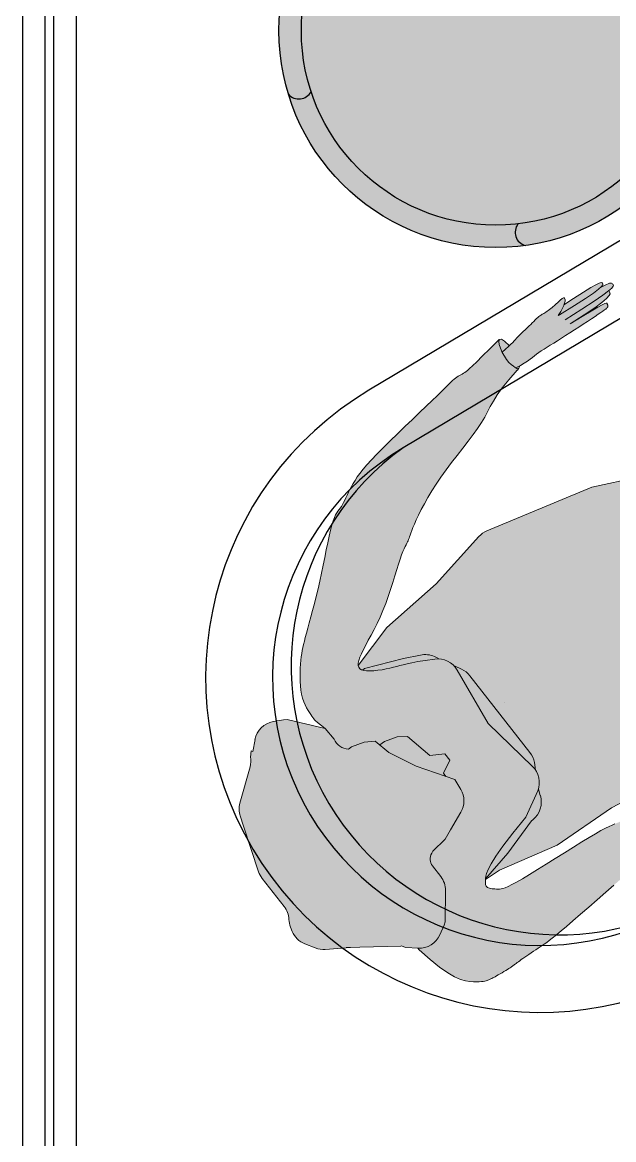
# Model space of a CAD drawing. Header units: inches. Extents: x 16106347 to 16308397, y -515360 to -420631.
# Drawn here: x 16181335 to 16182155, y -503859 to -502310 of the extents above; entities that cross this region are included whole.
import ezdxf

# ---------------------------------------------------------------- set-up
doc = ezdxf.new("R2010")
doc.units = ezdxf.units.IN
doc.header["$LTSCALE"] = 1000
doc.header["$MEASUREMENT"] = 0
doc.layers.get('0').update_dxf_attribs({"color": 1})
doc.layers.add('00', color=252, linetype='Continuous')
doc.layers.add('FURINTURE', color=37, linetype='Continuous')
for name, color, linetype, lineweight in [('dim', 251, 'Continuous', 9), ('estofado', 7, 'Continuous', 25), ('furn', 250, 'Continuous', 13), ('GLASS', 140, 'Continuous', 25), ('hatch1', 251, 'Continuous', 5), ('Human', 4, 'Continuous', 13)]:
    doc.layers.add(name, color=color, linetype=linetype, lineweight=lineweight)

# ---------------------------------------------------------------- blocks, each defined once
blk = doc.blocks.new('masterbedglazing')
at = {"layer": 'FURINTURE', "color": 7, "elevation": 0}
blk.add_lwpolyline([(355819.724, -14093.361), (355816.724, -14093.361), (355816.724, -14305.392), (355819.724, -14305.392)], close=True, dxfattribs=at)
at = {"layer": 'GLASS', "elevation": 0}
blk.add_lwpolyline([(355818.474, -14093.361), (355817.974, -14093.361), (355817.974, -14305.392), (355818.474, -14305.392)], close=True, dxfattribs=at)
blk = doc.blocks.new('gdfgdfgdfg')
for points in [[(179048.006, -43336.906, 0.25852), (179047.923, -43336.429), (179047.234, -43335.574, -0.26221), (179047.153, -43335.091), (179048.024, -43332.689, 0.205806), (179048.001, -43332.295), (179047.732, -43331.758, 0.262643), (179047.325, -43331.484), (179045.564, -43331.344), (179041.292, -43330.339), (179036.361, -43329.439, 0.088171), (179036.011, -43329.438), (179033.166, -43329.93), (179030.228, -43330.117), (179027.519, -43330.829), (179026.778, -43330.885), (179026.798, -43330.908), (179028.283, -43331.2), (179029.996, -43331.685), (179030.073, -43331.685, -0.309222), (179031.003, -43332.322), (179031.113, -43332.604, -0.282898), (179031.532, -43333.563), (179031.147, -43336.291), (179031.532, -43339.017, -0.304994), (179031.045, -43340.02), (179030.676, -43340.231), (179030.377, -43340.395), (179030.137, -43340.52), (179029.942, -43340.616), (179029.78, -43340.689), (179029.639, -43340.749), (179029.507, -43340.805), (179029.371, -43340.863), (179029.221, -43340.932), (179029.062, -43341.01), (179028.898, -43341.096), (179028.736, -43341.188), (179028.583, -43341.283), (179028.444, -43341.38), (179028.325, -43341.475), (179028.233, -43341.568), (179028.172, -43341.656), (179028.144, -43341.74), (179028.147, -43341.821), (179028.181, -43341.901), (179028.183, -43341.903), (179030.228, -43342.438), (179033.166, -43342.627), (179035.967, -43343.11, 0.110187), (179036.401, -43343.088), (179041.292, -43341.743), (179046.541, -43339.179, 0.083355), (179046.675, -43339.082), (179047.478, -43338.277, 0.112952), (179047.596, -43338.088)], [(179030.073, -43331.685), (179029.996, -43331.685), (179028.283, -43331.2), (179026.798, -43330.908), (179026.802, -43330.913), (179026.87, -43330.985), (179026.974, -43331.069), (179027.142, -43331.168), (179027.401, -43331.284), (179027.778, -43331.419), (179028.302, -43331.576), (179028.999, -43331.758), (179029.898, -43331.967), (179031.045, -43332.56, -0.020316), (179031.113, -43332.604), (179031.003, -43332.322, 0.309222)], [(179028.22, -43336.774), (179028.797, -43336.411), (179028.797, -43336.047), (179028.22, -43335.776), (179028.21, -43335.593), (179027.453, -43336.774), (179026.863, -43337.998), (179026.754, -43338.517), (179027.018, -43338.502), (179027.589, -43338.32), (179027.961, -43338.046)], [(179045.665, -43348.592), (179046.256, -43348.538), (179046.68, -43348.51), (179046.965, -43348.505), (179047.096, -43348.513), (179047.37, -43348.46), (179047.452, -43348.437), (179047.512, -43348.412), (179047.553, -43348.386), (179047.579, -43348.359), (179047.594, -43348.331), (179047.6, -43348.3), (179047.602, -43348.268), (179047.597, -43348.234), (179047.56, -43348.203), (179047.461, -43348.18), (179047.292, -43348.17), (179047.27, -43348.071), (179047.241, -43348.032), (179047.157, -43347.994), (179046.992, -43347.964), (179046.721, -43347.95), (179046.317, -43347.959), (179045.757, -43348), (179045.013, -43348.08), (179045.637, -43348.003), (179046.104, -43347.942), (179046.436, -43347.894), (179046.655, -43347.856), (179046.785, -43347.828), (179046.848, -43347.805), (179046.867, -43347.786), (179046.864, -43347.768), (179046.859, -43347.75), (179046.855, -43347.731), (179046.851, -43347.713), (179046.846, -43347.694), (179046.84, -43347.677), (179046.831, -43347.661), (179046.82, -43347.647), (179046.805, -43347.635), (179046.786, -43347.626), (179046.759, -43347.619), (179046.722, -43347.615), (179046.671, -43347.614), (179046.603, -43347.615), (179046.514, -43347.62), (179046.402, -43347.626), (179046.263, -43347.636), (179046.096, -43347.648), (179045.904, -43347.663), (179045.692, -43347.68), (179045.466, -43347.699), (179045.231, -43347.719), (179044.993, -43347.74), (179044.756, -43347.762), (179044.527, -43347.785), (179044.309, -43347.807), (179044.103, -43347.829), (179043.909, -43347.85), (179043.727, -43347.87), (179043.558, -43347.887), (179043.4, -43347.902), (179043.255, -43347.913), (179043.121, -43347.921), (179042.998, -43347.925), (179042.88, -43347.927), (179042.76, -43347.929), (179042.632, -43347.933), (179042.488, -43347.941), (179042.321, -43347.957), (179042.126, -43347.981), (179041.894, -43348.016), (179041.882, -43348.047), (179041.851, -43348.142), (179041.824, -43348.26), (179041.805, -43348.4), (179041.799, -43348.562), (179041.81, -43348.742), (179041.843, -43348.938), (179041.846, -43348.952), (179042.051, -43348.96), (179042.223, -43348.972), (179042.367, -43348.985), (179042.486, -43348.999), (179042.586, -43349.013), (179042.669, -43349.027), (179042.741, -43349.04), (179042.805, -43349.052), (179042.866, -43349.061), (179042.926, -43349.068), (179042.985, -43349.074), (179043.045, -43349.08), (179043.108, -43349.085), (179043.176, -43349.09), (179043.249, -43349.096), (179043.329, -43349.104), (179043.418, -43349.113), (179043.512, -43349.124), (179043.61, -43349.136), (179043.708, -43349.147), (179043.804, -43349.158), (179043.896, -43349.168), (179043.98, -43349.176), (179044.055, -43349.181), (179044.117, -43349.184), (179044.17, -43349.183), (179044.215, -43349.181), (179044.256, -43349.177), (179044.295, -43349.172), (179044.365, -43349.162), (179044.427, -43349.156), (179044.484, -43349.152), (179044.548, -43349.148), (179044.617, -43349.146), (179044.688, -43349.144), (179044.76, -43349.144), (179044.83, -43349.143), (179044.895, -43349.144), (179044.955, -43349.145), (179045.008, -43349.147), (179045.074, -43349.15), (179045.145, -43349.157), (179045.199, -43349.163), (179045.234, -43349.167), (179045.27, -43349.171), (179045.31, -43349.175), (179045.351, -43349.179), (179045.392, -43349.18), (179045.431, -43349.179), (179045.465, -43349.173), (179045.493, -43349.163), (179045.512, -43349.146), (179045.52, -43349.123), (179045.516, -43349.092), (179045.496, -43349.053), (179045.455, -43349.007), (179045.391, -43348.954), (179045.299, -43348.895), (179045.176, -43348.831), (179045.017, -43348.761), (179044.831, -43348.691), (179044.88, -43348.677)], [(179047.151, -43348.702), (179047.232, -43348.67), (179047.263, -43348.638), (179047.268, -43348.605), (179047.263, -43348.571), (179047.229, -43348.54), (179047.139, -43348.516), (179046.965, -43348.505), (179046.68, -43348.51), (179046.256, -43348.538), (179045.665, -43348.592), (179044.88, -43348.677), (179044.831, -43348.691), (179045.017, -43348.761), (179045.176, -43348.831), (179045.299, -43348.895), (179045.317, -43348.907), (179045.828, -43348.866), (179046.358, -43348.818), (179046.738, -43348.775), (179046.994, -43348.737)]]:
    blk.add_hatch(color=7).paths.add_polyline_path(points)
at = {"layer": 'hatch1'}
h = blk.add_hatch(color=256, dxfattribs=at)
h.paths.add_polyline_path([(179022.517, -43330.236), (179022.624, -43329.59), (179022.745, -43329.063), (179022.876, -43328.641), (179023.012, -43328.312), (179023.15, -43328.059), (179023.286, -43327.868), (179023.416, -43327.726), (179023.536, -43327.618), (179023.643, -43327.531), (179023.779, -43327.431), (179023.921, -43327.349), (179024.025, -43327.306), (179024.187, -43327.255), (179024.292, -43327.231), (179024.399, -43327.212), (179024.514, -43327.195), (179024.602, -43327.182), (179024.695, -43327.169), (179024.842, -43327.149), (179025.031, -43327.126), (179025.213, -43327.105), (179025.334, -43327.097), (179025.411, -43327.096), (179025.492, -43327.095), (179025.543, -43327.094), (179025.602, -43327.092), (179025.669, -43327.09), (179025.744, -43327.086), (179025.827, -43327.083), (179025.919, -43327.078), (179026.019, -43327.072), (179026.127, -43327.066), (179026.242, -43327.059), (179026.364, -43327.051), (179026.488, -43327.042), (179026.612, -43327.033), (179026.734, -43327.025), (179026.85, -43327.016), (179026.958, -43327.008), (179027.138, -43326.994), (179027.272, -43326.986), (179027.432, -43326.984), (179027.579, -43326.986), (179027.769, -43326.991), (179028.015, -43327), (179028.328, -43327.012), (179028.714, -43327.03), (179029.159, -43327.051), (179029.643, -43327.075), (179030.145, -43327.101), (179030.646, -43327.127), (179031.127, -43327.154), (179031.567, -43327.179), (179031.946, -43327.202), (179032.25, -43327.222), (179032.485, -43327.24), (179032.663, -43327.257), (179032.852, -43327.281), (179032.99, -43327.317), (179033.09, -43327.359), (179033.164, -43327.389), (179033.267, -43327.422), (179033.416, -43327.457), (179033.626, -43327.491), (179033.916, -43327.522), (179034.303, -43327.55), (179034.803, -43327.571), (179035.433, -43327.585), (179035.452, -43327.652), (179035.642, -43327.576), (179035.903, -43327.456), (179036.13, -43327.338), (179036.333, -43327.222), (179036.52, -43327.109), (179036.701, -43326.997), (179036.884, -43326.888), (179037.078, -43326.782), (179037.29, -43326.679), (179037.514, -43326.579), (179037.746, -43326.485), (179037.978, -43326.397), (179038.204, -43326.316), (179038.418, -43326.245), (179038.612, -43326.183), (179038.782, -43326.133), (179038.986, -43326.077), (179039.194, -43326.035), (179039.337, -43326.048), (179039.389, -43326.121), (179039.346, -43326.189), (179039.246, -43326.268), (179039.117, -43326.345), (179039.003, -43326.406), (179038.775, -43326.516), (179039.347, -43326.453), (179039.777, -43326.396), (179040.091, -43326.363), (179040.403, -43326.344), (179040.572, -43326.379), (179040.587, -43326.483), (179040.481, -43326.55), (179040.323, -43326.613), (179040.058, -43326.693), (179039.662, -43326.793), (179039.462, -43326.839), (179039.88, -43326.821), (179040.184, -43326.808), (179040.408, -43326.805), (179040.633, -43326.816), (179040.766, -43326.866), (179040.779, -43326.968), (179040.662, -43327.038), (179040.487, -43327.105), (179040.196, -43327.192), (179039.76, -43327.304), (179039.575, -43327.346), (179039.832, -43327.338), (179040.018, -43327.33), (179040.22, -43327.331), (179040.374, -43327.371), (179040.427, -43327.489), (179040.314, -43327.563), (179040.164, -43327.624), (179039.913, -43327.7), (179039.537, -43327.795), (179038.995, -43327.917), (179039.291, -43327.93), (179039.539, -43327.939), (179039.805, -43327.958), (179039.996, -43328.006), (179040.026, -43328.101), (179039.967, -43328.173), (179039.861, -43328.222), (179039.755, -43328.259), (179039.612, -43328.298), (179039.425, -43328.34), (179039.19, -43328.385), (179038.897, -43328.434), (179038.538, -43328.488), (179038.102, -43328.548), (179037.58, -43328.615), (179036.964, -43328.691), (179036.244, -43328.775), (179035.804, -43328.825), (179035.841, -43328.947), (179035.426, -43329.151), (179034.779, -43329.142), (179034.272, -43329.14), (179033.885, -43329.143), (179033.598, -43329.151), (179033.39, -43329.164), (179033.24, -43329.181), (179033.13, -43329.202), (179033.037, -43329.226), (179032.854, -43329.278), (179032.719, -43329.314), (179032.572, -43329.348), (179032.391, -43329.385), (179032.17, -43329.424), (179031.899, -43329.466), (179031.572, -43329.51), (179031.184, -43329.556), (179030.749, -43329.604), (179030.283, -43329.654), (179029.804, -43329.703), (179029.328, -43329.752), (179028.873, -43329.801), (179028.455, -43329.848), (179028.091, -43329.893), (179027.794, -43329.935), (179027.559, -43329.975), (179027.377, -43330.013), (179027.239, -43330.051), (179027.137, -43330.088), (179027.06, -43330.125), (179027, -43330.164), (179026.949, -43330.204), (179026.897, -43330.246), (179026.846, -43330.29), (179026.797, -43330.335), (179026.75, -43330.38), (179026.708, -43330.425), (179026.672, -43330.47), (179026.643, -43330.512), (179026.623, -43330.553), (179026.612, -43330.591), (179026.611, -43330.629), (179026.62, -43330.666), (179026.638, -43330.706), (179026.666, -43330.748), (179026.702, -43330.796), (179026.748, -43330.851), (179026.778, -43330.885), (179027.519, -43330.829), (179030.228, -43330.117), (179033.166, -43329.93), (179036.011, -43329.438, -0.088171), (179036.361, -43329.439), (179041.292, -43330.339), (179045.564, -43331.344), (179047.325, -43331.484, -0.262643), (179047.732, -43331.758), (179047.774, -43331.843), (179050.467, -43330.672), (179053.258, -43330.431), (179055.459, -43329.831), (179056.457, -43329.411), (179056.588, -43329.298), (179057.588, -43328.857), (179058.817, -43328.275), (179059.798, -43327.824), (179060.554, -43327.483), (179061.121, -43327.234), (179061.535, -43327.061), (179061.83, -43326.95), (179062.043, -43326.882), (179062.209, -43326.843), (179062.358, -43326.818), (179062.494, -43326.805), (179062.62, -43326.803), (179062.79, -43326.817), (179062.973, -43326.875), (179063.112, -43326.969), (179063.21, -43327.095), (179063.272, -43327.243), (179063.305, -43327.403), (179063.315, -43327.567), (179063.307, -43327.726), (179063.286, -43327.872), (179063.246, -43328.036), (179063.198, -43328.145), (179063.131, -43328.209), (179063.055, -43328.265), (179062.942, -43328.337), (179062.782, -43328.431), (179062.567, -43328.553), (179062.287, -43328.708), (179061.937, -43328.899), (179061.525, -43329.122), (179061.064, -43329.365), (179060.566, -43329.621), (179060.044, -43329.88), (179059.511, -43330.134), (179058.979, -43330.372), (179058.46, -43330.587), (179057.965, -43330.772), (179057.503, -43330.925), (179057.079, -43331.048), (179056.7, -43331.144), (179056.373, -43331.213), (179056.102, -43331.258), (179055.896, -43331.279), (179055.777, -43331.269), (179055.34, -43331.509), (179053.843, -43332.309), (179051.997, -43333.605), (179051.08, -43334.003, -0.007697), (179052.008, -43334.572), (179052.606, -43334.573), (179053.292, -43334.619), (179054.036, -43334.702), (179054.808, -43334.812), (179055.577, -43334.941), (179056.314, -43335.079), (179056.987, -43335.218), (179057.568, -43335.348), (179058.032, -43335.463), (179058.389, -43335.563), (179058.652, -43335.652), (179058.838, -43335.733), (179058.962, -43335.809), (179059.04, -43335.882), (179059.086, -43335.957), (179059.116, -43336.037), (179059.157, -43336.167), (179059.204, -43336.357), (179059.237, -43336.544), (179059.248, -43336.71), (179059.233, -43336.838), (179059.195, -43336.94), (179059.149, -43337.022), (179059.117, -43337.076), (179059.082, -43337.135), (179059.009, -43337.271), (179058.881, -43337.346), (179058.632, -43337.389), (179058.183, -43337.389), (179057.469, -43337.328), (179056.422, -43337.188), (179054.976, -43336.951), (179053.066, -43336.6), (179052.442, -43336.513), (179052.311, -43336.517, -0.115422), (179047.966, -43337.021), (179047.596, -43338.088, -0.112952), (179047.478, -43338.277), (179046.675, -43339.082, -0.083355), (179046.541, -43339.179), (179041.292, -43341.743), (179036.401, -43343.088, -0.110187), (179035.967, -43343.11), (179033.166, -43342.627), (179030.228, -43342.438), (179028.183, -43341.903), (179028.246, -43341.98), (179028.34, -43342.06), (179028.463, -43342.141), (179028.615, -43342.225), (179028.795, -43342.312), (179028.999, -43342.405), (179029.225, -43342.505), (179029.469, -43342.613), (179029.728, -43342.73), (179029.998, -43342.857), (179030.277, -43342.998), (179030.56, -43343.151), (179030.845, -43343.319), (179031.128, -43343.497), (179031.405, -43343.679), (179031.673, -43343.861), (179031.927, -43344.038), (179032.165, -43344.205), (179032.381, -43344.355), (179032.573, -43344.485), (179032.738, -43344.591), (179032.878, -43344.674), (179032.996, -43344.739), (179033.095, -43344.789), (179033.178, -43344.827), (179033.248, -43344.857), (179033.344, -43344.899), (179033.428, -43344.946), (179033.588, -43345.054), (179033.665, -43345.103), (179033.764, -43345.165), (179033.887, -43345.237), (179034.038, -43345.321), (179034.22, -43345.417), (179034.433, -43345.523), (179034.676, -43345.638), (179034.945, -43345.758), (179035.241, -43345.881), (179035.56, -43346.005), (179035.902, -43346.127), (179036.264, -43346.243), (179036.644, -43346.354), (179037.035, -43346.459), (179037.429, -43346.559), (179037.82, -43346.656), (179038.199, -43346.752), (179038.559, -43346.847), (179038.891, -43346.944), (179039.19, -43347.043), (179039.451, -43347.145), (179039.691, -43347.251), (179039.932, -43347.359), (179040.194, -43347.468), (179040.5, -43347.577), (179040.869, -43347.686), (179041.325, -43347.794), (179041.942, -43347.91), (179041.932, -43347.93), (179041.943, -43347.91, -0.096917), (179042.099, -43347.984), (179042.321, -43347.957), (179042.488, -43347.941), (179042.632, -43347.933), (179042.76, -43347.929), (179042.88, -43347.927), (179042.998, -43347.925), (179043.121, -43347.921), (179043.255, -43347.913), (179043.4, -43347.902), (179043.558, -43347.887), (179043.727, -43347.87), (179043.909, -43347.85), (179044.103, -43347.829), (179044.309, -43347.807), (179044.527, -43347.785), (179044.756, -43347.762), (179044.993, -43347.74), (179045.231, -43347.719), (179045.466, -43347.699), (179045.692, -43347.68), (179045.904, -43347.663), (179046.096, -43347.648), (179046.354, -43347.629), (179046.571, -43347.616), (179046.758, -43347.612), (179046.833, -43347.649), (179046.873, -43347.795), (179046.785, -43347.828), (179046.655, -43347.856), (179046.436, -43347.894), (179046.104, -43347.942), (179045.637, -43348.003), (179045.013, -43348.08), (179045.757, -43348), (179046.317, -43347.959), (179046.721, -43347.95), (179046.992, -43347.964), (179047.221, -43348.005), (179047.241, -43348.032), (179047.157, -43347.994), (179046.992, -43347.964), (179046.721, -43347.95), (179046.317, -43347.959), (179045.757, -43348), (179045.013, -43348.08), (179045.637, -43348.003), (179046.104, -43347.942), (179046.436, -43347.894), (179046.655, -43347.856), (179046.785, -43347.828), (179046.848, -43347.805), (179046.867, -43347.786), (179046.865, -43347.776), (179046.859, -43347.75), (179046.84, -43347.678), (179046.84, -43347.677), (179046.831, -43347.661), (179046.82, -43347.647), (179046.805, -43347.635), (179046.786, -43347.626), (179046.759, -43347.619), (179046.722, -43347.615), (179046.671, -43347.614), (179046.603, -43347.615), (179046.514, -43347.62), (179046.402, -43347.626), (179046.263, -43347.636), (179046.096, -43347.648), (179045.904, -43347.663), (179045.692, -43347.68), (179045.466, -43347.699), (179045.231, -43347.719), (179044.993, -43347.74), (179044.756, -43347.762), (179044.527, -43347.785), (179044.309, -43347.807), (179044.103, -43347.829), (179043.909, -43347.85), (179043.727, -43347.87), (179043.558, -43347.887), (179043.4, -43347.902), (179043.255, -43347.913), (179043.121, -43347.921), (179042.998, -43347.925), (179042.88, -43347.927), (179042.76, -43347.929), (179042.632, -43347.933), (179042.488, -43347.941), (179042.321, -43347.957), (179042.126, -43347.981), (179041.894, -43348.016), (179041.882, -43348.047), (179041.851, -43348.142), (179041.824, -43348.26), (179041.805, -43348.4), (179041.799, -43348.562), (179041.81, -43348.742), (179041.843, -43348.938), (179041.846, -43348.952), (179042.051, -43348.96), (179042.283, -43348.975), (179042.282, -43348.977), (179042.367, -43348.985), (179042.486, -43348.999), (179042.586, -43349.013), (179042.669, -43349.027), (179042.741, -43349.04), (179042.805, -43349.052), (179042.866, -43349.061), (179042.926, -43349.068), (179042.985, -43349.074), (179043.045, -43349.08), (179043.108, -43349.085), (179043.222, -43349.094), (179043.329, -43349.104), (179043.418, -43349.113), (179043.512, -43349.124), (179043.61, -43349.136), (179043.708, -43349.147), (179043.804, -43349.158), (179043.896, -43349.168), (179043.98, -43349.176), (179044.055, -43349.181), (179044.117, -43349.184), (179044.17, -43349.183), (179044.215, -43349.181), (179044.256, -43349.177), (179044.295, -43349.172), (179044.393, -43349.158), (179044.511, -43349.15), (179044.65, -43349.145), (179044.795, -43349.143), (179044.96, -43349.145), (179045.091, -43349.151), (179045.131, -43349.155), (179045.094, -43349.152), (179045.053, -43349.149), (179045.008, -43349.147), (179044.955, -43349.145), (179044.895, -43349.144), (179044.83, -43349.143), (179044.76, -43349.144), (179044.688, -43349.144), (179044.617, -43349.146), (179044.548, -43349.148), (179044.484, -43349.152), (179044.427, -43349.156), (179044.378, -43349.161), (179044.334, -43349.166), (179044.216, -43349.183), (179044.09, -43349.184), (179043.98, -43349.176), (179043.896, -43349.168), (179043.804, -43349.158), (179043.708, -43349.147), (179043.61, -43349.136), (179043.512, -43349.124), (179043.418, -43349.113), (179043.329, -43349.104), (179043.249, -43349.096), (179043.176, -43349.09), (179043.046, -43349.08), (179042.914, -43349.068), (179042.805, -43349.052), (179042.741, -43349.04), (179042.669, -43349.027), (179042.586, -43349.013), (179042.486, -43348.999), (179042.367, -43348.985), (179042.282, -43348.977), (179042.233, -43349.26), (179042.17, -43349.419), (179042.09, -43349.468), (179041.496, -43349.4), (179041.037, -43349.349), (179040.689, -43349.31), (179040.434, -43349.284), (179040.254, -43349.267), (179040.129, -43349.259), (179040.042, -43349.258), (179039.973, -43349.261), (179039.908, -43349.268), (179039.842, -43349.277), (179039.708, -43349.298), (179039.596, -43349.314), (179039.451, -43349.323), (179039.332, -43349.317), (179039.239, -43349.309), (179039.128, -43349.296), (179038.992, -43349.278), (179038.824, -43349.257), (179038.618, -43349.231), (179038.364, -43349.201), (179038.058, -43349.168), (179037.695, -43349.132), (179037.285, -43349.092), (179036.843, -43349.05), (179036.383, -43349.005), (179035.918, -43348.958), (179035.464, -43348.91), (179035.033, -43348.86), (179034.641, -43348.809), (179034.297, -43348.758), (179033.999, -43348.706), (179033.742, -43348.652), (179033.52, -43348.598), (179033.326, -43348.543), (179033.156, -43348.486), (179033.003, -43348.428), (179032.861, -43348.368), (179032.726, -43348.307), (179032.597, -43348.246), (179032.475, -43348.186), (179032.358, -43348.128), (179032.247, -43348.075), (179032.144, -43348.026), (179032.046, -43347.984), (179031.956, -43347.95), (179031.872, -43347.925), (179031.721, -43347.885), (179031.618, -43347.85), (179031.518, -43347.809), (179031.403, -43347.749), (179031.268, -43347.667), (179031.109, -43347.556), (179030.922, -43347.414), (179030.712, -43347.243), (179030.48, -43347.049), (179030.232, -43346.837), (179029.97, -43346.613), (179029.7, -43346.381), (179029.424, -43346.147), (179029.147, -43345.916), (179028.872, -43345.694), (179028.603, -43345.48), (179028.342, -43345.277), (179028.091, -43345.086), (179027.854, -43344.907), (179027.633, -43344.743), (179027.431, -43344.593), (179027.25, -43344.459), (179027.093, -43344.341), (179026.955, -43344.236), (179026.834, -43344.14), (179026.723, -43344.049), (179026.62, -43343.96), (179026.52, -43343.867), (179026.418, -43343.768), (179026.31, -43343.658), (179026.194, -43343.534), (179026.071, -43343.398), (179025.946, -43343.252), (179025.821, -43343.097), (179025.7, -43342.937), (179025.586, -43342.772), (179025.484, -43342.607), (179025.397, -43342.442), (179025.327, -43342.28), (179025.273, -43342.122), (179025.232, -43341.972), (179025.204, -43341.83), (179025.184, -43341.699), (179025.171, -43341.58), (179025.163, -43341.475), (179025.158, -43341.387), (179025.148, -43341.232), (179025.159, -43341.122), (179025.174, -43341.036), (179025.198, -43340.925), (179025.233, -43340.779), (179025.282, -43340.591), (179024.19, -43341.955), (179024.064, -43342.045), (179023.647, -43342.267, -0.311883), (179022.519, -43342.138), (179022.102, -43341.773), (179022.064, -43341.843), (179021.877, -43341.646, 0.112301), (179021.588, -43341.31), (179020.239, -43340.314, -0.145093), (179019.897, -43339.86), (179019.728, -43339.411), (179019.012, -43337.392, -0.085408), (179018.955, -43337.058), (179018.955, -43335.474, 0.158195), (179018.765, -43334.888, -0.087814), (179018.612, -43334.575), (179018.554, -43334.369, -0.204814), (179018.653, -43333.59), (179018.908, -43333.157, -0.114239), (179019.217, -43332.83), (179020.149, -43332.213), (179022.017, -43330.831), (179022.102, -43330.685), (179022.507, -43330.331)])
h.paths.add_polyline_path([(179028.21, -43335.593), (179028.22, -43335.776), (179028.797, -43336.047), (179028.797, -43336.411), (179028.22, -43336.774), (179027.961, -43338.046), (179027.589, -43338.32), (179027.018, -43338.502), (179026.754, -43338.517), (179026.863, -43337.998), (179027.453, -43336.774)], flags=16)
h.paths.add_polyline_path([(179026.974, -43331.069), (179026.87, -43330.985), (179026.798, -43330.908), (179028.283, -43331.2), (179029.996, -43331.685), (179030.073, -43331.685, -0.309222), (179031.003, -43332.322), (179031.113, -43332.604, -0.282898), (179031.532, -43333.563), (179031.147, -43336.291), (179031.532, -43339.017, -0.248954), (179031.212, -43339.897), (179031.103, -43340.111, -0.162894), (179030.651, -43340.555), (179029.956, -43340.894), (179028.326, -43341.621), (179028.196, -43341.621), (179028.172, -43341.656), (179028.13, -43341.782), (179028.147, -43341.821), (179028.144, -43341.74), (179028.184, -43341.621), (179028.196, -43341.621), (179028.233, -43341.568), (179028.325, -43341.475), (179028.444, -43341.38), (179028.583, -43341.283), (179028.736, -43341.188), (179028.898, -43341.096), (179029.062, -43341.01), (179029.221, -43340.932), (179029.371, -43340.863), (179029.507, -43340.805), (179029.639, -43340.749), (179029.78, -43340.689), (179029.942, -43340.616), (179030.137, -43340.52), (179030.377, -43340.395), (179030.676, -43340.231), (179031.045, -43340.02, 0.304994), (179031.532, -43339.017), (179031.147, -43336.291), (179031.532, -43333.563, 0.304966), (179031.045, -43332.56), (179029.898, -43331.967), (179028.999, -43331.758), (179028.302, -43331.576), (179027.778, -43331.419), (179027.401, -43331.284), (179027.142, -43331.168)], flags=16)
h.paths.add_polyline_path([(179039.387, -43326.095), (179039.38, -43326.122), (179039.373, -43326.087), (179039.326, -43326.06), (179039.288, -43326.044), (179039.274, -43326.042), (179039.302, -43326.05), (179039.326, -43326.06)], flags=17)
at = {"layer": 'Human', "color": 7, "linetype": 'Continuous'}
for p, q in [((179024.095, -43327.284), (179024.054, -43327.296)), ((179024.132, -43327.272), (179024.095, -43327.284)), ((179024.165, -43327.262), (179024.132, -43327.272)), ((179024.198, -43327.253), (179024.165, -43327.262)), ((179024.233, -43327.244), (179024.198, -43327.253)), ((179024.272, -43327.236), (179024.233, -43327.244)), ((179024.318, -43327.227), (179024.272, -43327.236)), ((179024.372, -43327.217), (179024.318, -43327.227)), ((179024.437, -43327.206), (179024.372, -43327.217)), ((179024.514, -43327.195), (179024.437, -43327.206)), ((179024.602, -43327.182), (179024.514, -43327.195)), ((179024.695, -43327.169), (179024.602, -43327.182)), ((179024.792, -43327.156), (179024.695, -43327.169)), ((179024.889, -43327.143), (179024.792, -43327.156)), ((179024.982, -43327.132), (179024.889, -43327.143)), ((179025.068, -43327.122), (179024.982, -43327.132)), ((179025.143, -43327.113), (179025.068, -43327.122)), ((179025.206, -43327.107), (179025.143, -43327.113)), ((179025.259, -43327.102), (179025.206, -43327.107)), ((179025.302, -43327.099), (179025.259, -43327.102)), ((179025.34, -43327.097), (179025.302, -43327.099)), ((179025.376, -43327.096), (179025.34, -43327.097)), ((179025.411, -43327.096), (179025.376, -43327.096)), ((179025.449, -43327.096), (179025.411, -43327.096)), ((179025.492, -43327.095), (179025.449, -43327.096)), ((179025.543, -43327.094), (179025.492, -43327.095)), ((179025.602, -43327.092), (179025.543, -43327.094)), ((179025.669, -43327.09), (179025.602, -43327.092)), ((179025.744, -43327.086), (179025.669, -43327.09)), ((179025.827, -43327.083), (179025.744, -43327.086)), ((179025.919, -43327.078), (179025.827, -43327.083)), ((179026.019, -43327.072), (179025.919, -43327.078)), ((179026.127, -43327.066), (179026.019, -43327.072)), ((179026.242, -43327.059), (179026.127, -43327.066)), ((179026.364, -43327.051), (179026.242, -43327.059)), ((179026.488, -43327.042), (179026.364, -43327.051)), ((179026.612, -43327.033), (179026.488, -43327.042)), ((179026.734, -43327.025), (179026.612, -43327.033)), ((179026.85, -43327.016), (179026.734, -43327.025)), ((179026.958, -43327.008), (179026.85, -43327.016)), ((179027.055, -43327.001), (179026.958, -43327.008)), ((179027.141, -43326.994), (179027.055, -43327.001)), ((179027.225, -43326.989), (179027.141, -43326.994)), ((179027.318, -43326.985), (179027.225, -43326.989)), ((179027.432, -43326.984), (179027.318, -43326.985)), ((179027.579, -43326.986), (179027.432, -43326.984)), ((179027.769, -43326.991), (179027.579, -43326.986)), ((179028.015, -43327), (179027.769, -43326.991)), ((179028.328, -43327.012), (179028.015, -43327)), ((179028.714, -43327.03), (179028.328, -43327.012)), ((179029.159, -43327.051), (179028.714, -43327.03)), ((179029.643, -43327.075), (179029.159, -43327.051)), ((179030.145, -43327.101), (179029.643, -43327.075)), ((179030.646, -43327.127), (179030.145, -43327.101)), ((179031.127, -43327.154), (179030.646, -43327.127)), ((179023.416, -43327.726), (179023.286, -43327.868)), ((179023.536, -43327.618), (179023.416, -43327.726)), ((179023.643, -43327.531), (179023.536, -43327.618)), ((179023.737, -43327.462), (179023.643, -43327.531)), ((179023.819, -43327.408), (179023.737, -43327.462)), ((179023.891, -43327.367), (179023.819, -43327.408)), ((179023.953, -43327.336), (179023.891, -43327.367)), ((179024.008, -43327.313), (179023.953, -43327.336)), ((179024.054, -43327.296), (179024.008, -43327.313)), ((179023.15, -43328.059), (179023.012, -43328.312)), ((179023.286, -43327.868), (179023.15, -43328.059)), ((179022.876, -43328.641), (179022.745, -43329.063)), ((179023.012, -43328.312), (179022.876, -43328.641)), ((179022.745, -43329.063), (179022.624, -43329.59)), ((179032.84, -43329.282), (179032.719, -43329.314)), ((179022.624, -43329.59), (179022.517, -43330.236)), ((179029.328, -43329.752), (179028.873, -43329.801)), ((179029.804, -43329.703), (179029.328, -43329.752)), ((179030.283, -43329.654), (179029.804, -43329.703)), ((179030.749, -43329.604), (179030.283, -43329.654)), ((179031.184, -43329.556), (179030.749, -43329.604)), ((179031.572, -43329.51), (179031.184, -43329.556)), ((179031.899, -43329.466), (179031.572, -43329.51)), ((179032.17, -43329.424), (179031.899, -43329.466)), ((179032.391, -43329.385), (179032.17, -43329.424)), ((179032.572, -43329.348), (179032.391, -43329.385)), ((179032.719, -43329.314), (179032.572, -43329.348)), ((179033.166, -43329.93), (179036.011, -43329.438)), ((179022.517, -43330.236), (179022.507, -43330.331)), ((179024.064, -43330.413), (179023.645, -43330.191)), ((179026.897, -43330.246), (179026.846, -43330.29)), ((179026.949, -43330.204), (179026.897, -43330.246)), ((179027, -43330.164), (179026.949, -43330.204)), ((179027.06, -43330.125), (179027, -43330.164)), ((179027.137, -43330.088), (179027.06, -43330.125)), ((179027.239, -43330.051), (179027.137, -43330.088)), ((179027.377, -43330.013), (179027.239, -43330.051)), ((179027.559, -43329.975), (179027.377, -43330.013)), ((179027.519, -43330.829), (179030.228, -43330.117)), ((179027.794, -43329.935), (179027.559, -43329.975)), ((179028.091, -43329.893), (179027.794, -43329.935)), ((179028.455, -43329.848), (179028.091, -43329.893)), ((179028.873, -43329.801), (179028.455, -43329.848)), ((179033.166, -43329.93), (179030.228, -43330.117)), ((179021.992, -43330.874), (179022.102, -43330.685)), ((179022.52, -43330.32), (179022.102, -43330.685)), ((179024.19, -43330.503), (179024.064, -43330.413)), ((179024.19, -43330.503), (179025.063, -43331.594)), ((179026.612, -43330.591), (179026.611, -43330.629)), ((179026.611, -43330.629), (179026.62, -43330.666)), ((179026.623, -43330.553), (179026.612, -43330.591)), ((179026.62, -43330.666), (179026.638, -43330.706)), ((179026.643, -43330.512), (179026.623, -43330.553)), ((179026.638, -43330.706), (179026.666, -43330.748)), ((179026.672, -43330.47), (179026.643, -43330.512)), ((179026.666, -43330.748), (179026.702, -43330.796)), ((179026.708, -43330.425), (179026.672, -43330.47)), ((179026.75, -43330.38), (179026.708, -43330.425)), ((179026.797, -43330.335), (179026.75, -43330.38)), ((179026.846, -43330.29), (179026.797, -43330.335)), ((179020.001, -43332.323), (179021.969, -43330.866)), ((179026.702, -43330.796), (179026.748, -43330.851)), ((179026.748, -43330.851), (179026.802, -43330.913)), ((179027.519, -43330.829), (179026.778, -43330.885)), ((179028.283, -43331.2), (179026.798, -43330.908)), ((179026.802, -43330.913), (179026.87, -43330.985)), ((179026.87, -43330.985), (179026.974, -43331.069)), ((179026.974, -43331.069), (179027.142, -43331.168)), ((179027.142, -43331.168), (179027.401, -43331.284)), ((179029.996, -43331.685), (179028.283, -43331.2)), ((179027.401, -43331.284), (179027.778, -43331.419)), ((179027.778, -43331.419), (179028.302, -43331.576)), ((179028.302, -43331.576), (179028.999, -43331.758)), ((179028.999, -43331.758), (179029.898, -43331.967)), ((179029.996, -43331.685), (179030.073, -43331.685)), ((179019.217, -43332.83), (179020.16, -43332.206)), ((179025.282, -43332.816), (179025.282, -43332.218)), ((179029.898, -43331.967), (179031.045, -43332.56)), ((179031.003, -43332.322), (179031.113, -43332.604)), ((179018.653, -43333.59), (179018.908, -43333.157)), ((179025.603, -43333.283), (179025.703, -43333.321)), ((179026.46, -43333.413), (179025.703, -43333.321)), ((179026.46, -43333.413), (179026.908, -43333.595)), ((179027.751, -43333.924), (179026.908, -43333.595)), ((179031.532, -43333.563), (179031.147, -43336.291)), ((179031.701, -43333.644), (179031.538, -43333.344)), ((179031.821, -43338.472), (179031.821, -43334.119)), ((179018.612, -43334.575), (179018.554, -43334.369)), ((179028.442, -43335.231), (179028.378, -43334.728)), ((179027.453, -43336.774), (179028.442, -43335.231)), ((179018.955, -43335.474), (179018.955, -43337.058)), ((179028.22, -43335.776), (179028.21, -43335.594)), ((179028.797, -43336.047), (179028.22, -43335.776)), ((179028.797, -43336.047), (179028.797, -43336.411)), ((179028.797, -43336.411), (179028.22, -43336.774)), ((179031.147, -43336.291), (179031.532, -43339.017)), ((179032.297, -43336.575), (179032.297, -43336.575)), ((179026.863, -43337.998), (179027.453, -43336.774)), ((179028.22, -43336.774), (179027.961, -43338.046)), ((179019.728, -43339.411), (179019.012, -43337.392)), ((179026.699, -43338.773), (179026.863, -43337.998)), ((179027.961, -43338.046), (179027.589, -43338.32)), ((179027.018, -43338.502), (179026.752, -43338.517)), ((179027.589, -43338.32), (179027.018, -43338.502)), ((179025.703, -43339.229), (179025.532, -43339.229)), ((179026.278, -43339.047), (179025.703, -43339.229)), ((179026.278, -43339.047), (179026.699, -43338.773)), ((179031.566, -43339.212), (179031.711, -43338.928)), ((179041.292, -43341.743), (179046.541, -43339.179)), ((179019.728, -43339.411), (179019.897, -43339.86)), ((179025.308, -43339.973), (179025.282, -43340.591)), ((179030.676, -43340.231), (179030.377, -43340.395)), ((179031.045, -43340.02), (179030.676, -43340.231)), ((179031.103, -43340.111), (179031.194, -43339.933)), ((179020.239, -43340.314), (179021.588, -43341.31)), ((179025.282, -43340.591), (179024.19, -43341.955)), ((179025.282, -43340.591), (179025.233, -43340.779)), ((179029.78, -43340.689), (179029.639, -43340.749)), ((179029.942, -43340.616), (179029.78, -43340.689)), ((179030.137, -43340.52), (179029.942, -43340.616)), ((179029.956, -43340.894), (179030.651, -43340.555)), ((179030.377, -43340.395), (179030.137, -43340.52)), ((179025.152, -43341.192), (179025.151, -43341.253)), ((179025.159, -43341.122), (179025.152, -43341.192)), ((179025.174, -43341.036), (179025.159, -43341.122)), ((179025.198, -43340.925), (179025.174, -43341.036)), ((179025.233, -43340.779), (179025.198, -43340.925)), ((179028.326, -43341.621), (179029.956, -43340.894)), ((179028.736, -43341.188), (179028.583, -43341.283)), ((179028.898, -43341.096), (179028.736, -43341.188)), ((179029.062, -43341.01), (179028.898, -43341.096)), ((179029.221, -43340.932), (179029.062, -43341.01)), ((179029.371, -43340.863), (179029.221, -43340.932)), ((179029.507, -43340.805), (179029.371, -43340.863)), ((179029.639, -43340.749), (179029.507, -43340.805)), ((179022.064, -43341.843), (179021.877, -43341.646)), ((179025.151, -43341.253), (179025.153, -43341.316)), ((179025.153, -43341.316), (179025.158, -43341.387)), ((179025.158, -43341.387), (179025.163, -43341.475)), ((179025.163, -43341.475), (179025.171, -43341.58)), ((179025.171, -43341.58), (179025.184, -43341.699)), ((179025.184, -43341.699), (179025.204, -43341.83)), ((179028.172, -43341.656), (179028.144, -43341.74)), ((179028.144, -43341.74), (179028.147, -43341.821)), ((179028.233, -43341.568), (179028.172, -43341.656)), ((179028.326, -43341.621), (179028.196, -43341.621)), ((179028.325, -43341.475), (179028.233, -43341.568)), ((179028.444, -43341.38), (179028.325, -43341.475)), ((179028.583, -43341.283), (179028.444, -43341.38)), ((179036.401, -43343.088), (179041.292, -43341.743)), ((179022.102, -43341.773), (179022.064, -43341.843)), ((179022.519, -43342.138), (179022.102, -43341.773)), ((179024.064, -43342.045), (179023.647, -43342.267)), ((179024.19, -43341.955), (179024.064, -43342.045)), ((179025.204, -43341.83), (179025.232, -43341.972)), ((179025.232, -43341.972), (179025.273, -43342.122)), ((179025.273, -43342.122), (179025.327, -43342.28)), ((179028.147, -43341.821), (179028.181, -43341.901)), ((179028.181, -43341.901), (179028.246, -43341.98)), ((179030.228, -43342.438), (179028.183, -43341.903)), ((179028.246, -43341.98), (179028.34, -43342.06)), ((179028.34, -43342.06), (179028.463, -43342.141)), ((179028.463, -43342.141), (179028.615, -43342.225)), ((179028.615, -43342.225), (179028.795, -43342.312)), ((179025.327, -43342.28), (179025.397, -43342.442)), ((179025.397, -43342.442), (179025.484, -43342.607)), ((179025.484, -43342.607), (179025.586, -43342.772)), ((179028.795, -43342.312), (179028.999, -43342.405)), ((179028.999, -43342.405), (179029.225, -43342.505)), ((179029.225, -43342.505), (179029.469, -43342.613)), ((179029.469, -43342.613), (179029.728, -43342.73)), ((179029.728, -43342.73), (179029.998, -43342.857)), ((179030.228, -43342.438), (179033.166, -43342.627)), ((179033.166, -43342.627), (179035.967, -43343.11)), ((179025.586, -43342.772), (179025.7, -43342.937)), ((179025.7, -43342.937), (179025.821, -43343.097)), ((179025.821, -43343.097), (179025.946, -43343.252)), ((179029.998, -43342.857), (179030.277, -43342.998)), ((179030.277, -43342.998), (179030.56, -43343.151)), ((179030.56, -43343.151), (179030.845, -43343.319)), ((179025.946, -43343.252), (179026.071, -43343.398)), ((179026.071, -43343.398), (179026.194, -43343.534)), ((179026.194, -43343.534), (179026.31, -43343.658)), ((179026.31, -43343.658), (179026.418, -43343.768)), ((179030.845, -43343.319), (179031.128, -43343.497)), ((179031.128, -43343.497), (179031.405, -43343.679)), ((179031.405, -43343.679), (179031.673, -43343.861)), ((179026.418, -43343.768), (179026.52, -43343.867)), ((179026.52, -43343.867), (179026.62, -43343.96)), ((179026.62, -43343.96), (179026.723, -43344.049)), ((179026.723, -43344.049), (179026.834, -43344.14)), ((179026.834, -43344.14), (179026.955, -43344.236)), ((179031.673, -43343.861), (179031.927, -43344.038)), ((179031.927, -43344.038), (179032.165, -43344.205)), ((179032.165, -43344.205), (179032.381, -43344.355)), ((179026.955, -43344.236), (179027.093, -43344.341)), ((179027.093, -43344.341), (179027.25, -43344.459)), ((179027.25, -43344.459), (179027.431, -43344.593)), ((179027.431, -43344.593), (179027.633, -43344.743)), ((179032.381, -43344.355), (179032.573, -43344.485)), ((179032.573, -43344.485), (179032.738, -43344.591)), ((179032.738, -43344.591), (179032.878, -43344.674)), ((179032.878, -43344.674), (179032.996, -43344.739)), ((179027.633, -43344.743), (179027.854, -43344.907)), ((179027.854, -43344.907), (179028.091, -43345.086)), ((179028.091, -43345.086), (179028.342, -43345.277)), ((179032.996, -43344.739), (179033.095, -43344.789)), ((179033.095, -43344.789), (179033.178, -43344.827)), ((179033.178, -43344.827), (179033.248, -43344.857)), ((179033.248, -43344.857), (179033.308, -43344.884)), ((179033.308, -43344.884), (179033.362, -43344.909)), ((179033.362, -43344.909), (179033.411, -43344.937)), ((179033.411, -43344.937), (179033.462, -43344.969)), ((179033.462, -43344.969), (179033.518, -43345.007)), ((179033.518, -43345.007), (179033.584, -43345.051)), ((179033.584, -43345.051), (179033.665, -43345.103)), ((179033.665, -43345.103), (179033.764, -43345.165)), ((179033.764, -43345.165), (179033.887, -43345.237)), ((179028.342, -43345.277), (179028.603, -43345.48)), ((179028.603, -43345.48), (179028.872, -43345.694)), ((179028.872, -43345.694), (179029.147, -43345.916)), ((179033.887, -43345.237), (179034.038, -43345.321)), ((179034.038, -43345.321), (179034.22, -43345.417)), ((179034.22, -43345.417), (179034.433, -43345.523)), ((179034.433, -43345.523), (179034.676, -43345.638)), ((179034.676, -43345.638), (179034.945, -43345.758)), ((179029.147, -43345.916), (179029.424, -43346.147)), ((179029.424, -43346.147), (179029.7, -43346.381)), ((179034.945, -43345.758), (179035.241, -43345.881)), ((179035.241, -43345.881), (179035.56, -43346.005)), ((179035.56, -43346.005), (179035.902, -43346.127)), ((179035.902, -43346.127), (179036.264, -43346.243)), ((179029.7, -43346.381), (179029.97, -43346.613)), ((179029.97, -43346.613), (179030.232, -43346.837)), ((179036.264, -43346.243), (179036.644, -43346.354)), ((179036.644, -43346.354), (179037.035, -43346.459)), ((179037.035, -43346.459), (179037.429, -43346.559)), ((179037.429, -43346.559), (179037.82, -43346.656)), ((179037.82, -43346.656), (179038.199, -43346.752)), ((179030.232, -43346.837), (179030.48, -43347.049)), ((179030.48, -43347.049), (179030.712, -43347.243)), ((179038.199, -43346.752), (179038.559, -43346.847)), ((179038.559, -43346.847), (179038.891, -43346.944)), ((179038.891, -43346.944), (179039.19, -43347.043)), ((179039.19, -43347.043), (179039.451, -43347.145)), ((179039.451, -43347.145), (179039.691, -43347.251)), ((179030.712, -43347.243), (179030.922, -43347.414)), ((179030.922, -43347.414), (179031.109, -43347.556)), ((179031.109, -43347.556), (179031.268, -43347.667)), ((179031.268, -43347.667), (179031.403, -43347.749)), ((179039.691, -43347.251), (179039.932, -43347.359)), ((179039.932, -43347.359), (179040.194, -43347.468)), ((179040.194, -43347.468), (179040.5, -43347.577)), ((179040.5, -43347.577), (179040.869, -43347.686)), ((179040.869, -43347.686), (179041.325, -43347.794)), ((179045.231, -43347.719), (179044.993, -43347.74)), ((179045.466, -43347.699), (179045.231, -43347.719)), ((179045.692, -43347.68), (179045.466, -43347.699)), ((179045.904, -43347.663), (179045.692, -43347.68)), ((179046.096, -43347.648), (179045.904, -43347.663)), ((179046.263, -43347.636), (179046.096, -43347.648)), ((179046.402, -43347.626), (179046.263, -43347.636)), ((179046.514, -43347.62), (179046.402, -43347.626)), ((179046.603, -43347.615), (179046.514, -43347.62)), ((179046.671, -43347.614), (179046.603, -43347.615)), ((179046.722, -43347.615), (179046.671, -43347.614)), ((179046.759, -43347.619), (179046.722, -43347.615)), ((179046.786, -43347.626), (179046.759, -43347.619)), ((179046.805, -43347.635), (179046.786, -43347.626)), ((179046.82, -43347.647), (179046.805, -43347.635)), ((179046.831, -43347.661), (179046.82, -43347.647)), ((179046.84, -43347.677), (179046.831, -43347.661)), ((179046.846, -43347.694), (179046.84, -43347.677)), ((179046.851, -43347.713), (179046.846, -43347.694)), ((179046.855, -43347.731), (179046.851, -43347.713)), ((179031.403, -43347.749), (179031.518, -43347.809)), ((179031.518, -43347.809), (179031.618, -43347.85)), ((179031.618, -43347.85), (179031.708, -43347.88)), ((179031.708, -43347.88), (179031.791, -43347.903)), ((179031.791, -43347.903), (179031.872, -43347.925)), ((179031.872, -43347.925), (179031.956, -43347.95)), ((179031.956, -43347.95), (179032.046, -43347.984)), ((179032.046, -43347.984), (179032.144, -43348.026)), ((179032.144, -43348.026), (179032.247, -43348.075)), ((179032.247, -43348.075), (179032.358, -43348.128)), ((179032.358, -43348.128), (179032.475, -43348.186)), ((179032.475, -43348.186), (179032.597, -43348.246)), ((179041.325, -43347.794), (179041.887, -43347.9)), ((179041.824, -43348.26), (179041.851, -43348.142)), ((179041.851, -43348.142), (179041.882, -43348.047)), ((179041.882, -43348.047), (179041.91, -43347.975)), ((179042.126, -43347.981), (179041.894, -43348.016)), ((179041.91, -43347.975), (179041.932, -43347.93)), ((179041.932, -43347.93), (179041.943, -43347.91)), ((179042.321, -43347.957), (179042.126, -43347.981)), ((179042.488, -43347.941), (179042.321, -43347.957)), ((179042.632, -43347.933), (179042.488, -43347.941)), ((179042.76, -43347.929), (179042.632, -43347.933)), ((179042.88, -43347.927), (179042.76, -43347.929)), ((179042.998, -43347.925), (179042.88, -43347.927)), ((179043.121, -43347.921), (179042.998, -43347.925)), ((179043.255, -43347.913), (179043.121, -43347.921)), ((179043.4, -43347.902), (179043.255, -43347.913)), ((179043.558, -43347.887), (179043.4, -43347.902)), ((179043.727, -43347.87), (179043.558, -43347.887)), ((179043.909, -43347.85), (179043.727, -43347.87)), ((179044.103, -43347.829), (179043.909, -43347.85)), ((179044.309, -43347.807), (179044.103, -43347.829)), ((179044.527, -43347.785), (179044.309, -43347.807)), ((179044.756, -43347.762), (179044.527, -43347.785)), ((179044.993, -43347.74), (179044.756, -43347.762)), ((179045.757, -43348), (179045.013, -43348.08)), ((179045.013, -43348.08), (179045.637, -43348.003)), ((179045.637, -43348.003), (179046.104, -43347.942)), ((179046.317, -43347.959), (179045.757, -43348)), ((179046.481, -43348.204), (179045.825, -43348.259)), ((179046.104, -43347.942), (179046.436, -43347.894)), ((179046.721, -43347.95), (179046.317, -43347.959)), ((179046.436, -43347.894), (179046.655, -43347.856)), ((179046.951, -43348.175), (179046.481, -43348.204)), ((179046.655, -43347.856), (179046.785, -43347.828)), ((179046.992, -43347.964), (179046.721, -43347.95)), ((179046.785, -43347.828), (179046.848, -43347.805)), ((179046.848, -43347.805), (179046.867, -43347.786)), ((179046.859, -43347.75), (179046.855, -43347.731)), ((179046.864, -43347.768), (179046.859, -43347.75)), ((179046.867, -43347.786), (179046.864, -43347.768)), ((179047.268, -43348.169), (179046.951, -43348.175)), ((179047.157, -43347.994), (179046.992, -43347.964)), ((179047.241, -43348.032), (179047.157, -43347.994)), ((179047.27, -43348.071), (179047.241, -43348.032)), ((179047.461, -43348.18), (179047.268, -43348.169)), ((179047.295, -43348.185), (179047.27, -43348.071)), ((179047.56, -43348.203), (179047.461, -43348.18)), ((179047.597, -43348.234), (179047.56, -43348.203)), ((179032.597, -43348.246), (179032.726, -43348.307)), ((179032.726, -43348.307), (179032.861, -43348.368)), ((179032.861, -43348.368), (179033.003, -43348.428)), ((179033.003, -43348.428), (179033.156, -43348.486)), ((179033.156, -43348.486), (179033.326, -43348.543)), ((179033.326, -43348.543), (179033.52, -43348.598)), ((179033.52, -43348.598), (179033.742, -43348.652)), ((179033.742, -43348.652), (179033.999, -43348.706)), ((179033.999, -43348.706), (179034.297, -43348.758)), ((179041.799, -43348.562), (179041.805, -43348.4)), ((179041.81, -43348.742), (179041.799, -43348.562)), ((179041.805, -43348.4), (179041.824, -43348.26)), ((179045.017, -43348.761), (179044.82, -43348.687)), ((179044.88, -43348.677), (179044.837, -43348.689)), ((179045.665, -43348.592), (179044.88, -43348.677)), ((179045.825, -43348.259), (179044.953, -43348.346)), ((179046.256, -43348.538), (179045.665, -43348.592)), ((179046.68, -43348.51), (179046.256, -43348.538)), ((179046.965, -43348.505), (179046.68, -43348.51)), ((179047.139, -43348.516), (179046.965, -43348.505)), ((179046.994, -43348.737), (179047.151, -43348.702)), ((179047.113, -43348.51), (179047.37, -43348.46)), ((179047.229, -43348.54), (179047.139, -43348.516)), ((179047.151, -43348.702), (179047.232, -43348.67)), ((179047.263, -43348.571), (179047.229, -43348.54)), ((179047.232, -43348.67), (179047.263, -43348.638)), ((179047.268, -43348.605), (179047.263, -43348.571)), ((179047.263, -43348.638), (179047.268, -43348.605)), ((179047.37, -43348.46), (179047.452, -43348.437)), ((179047.452, -43348.437), (179047.512, -43348.412)), ((179047.512, -43348.412), (179047.553, -43348.386)), ((179047.553, -43348.386), (179047.579, -43348.359)), ((179047.579, -43348.359), (179047.594, -43348.331)), ((179047.594, -43348.331), (179047.6, -43348.3)), ((179047.602, -43348.268), (179047.597, -43348.234)), ((179047.6, -43348.3), (179047.602, -43348.268)), ((179034.297, -43348.758), (179034.641, -43348.809)), ((179034.641, -43348.809), (179035.033, -43348.86)), ((179035.033, -43348.86), (179035.464, -43348.91)), ((179035.464, -43348.91), (179035.918, -43348.958)), ((179035.918, -43348.958), (179036.383, -43349.005)), ((179036.383, -43349.005), (179036.843, -43349.05)), ((179036.843, -43349.05), (179037.285, -43349.092)), ((179037.285, -43349.092), (179037.695, -43349.132)), ((179037.695, -43349.132), (179038.058, -43349.168)), ((179038.058, -43349.168), (179038.364, -43349.201)), ((179038.364, -43349.201), (179038.618, -43349.231)), ((179041.843, -43348.938), (179041.81, -43348.742)), ((179041.893, -43349.13), (179041.843, -43348.938)), ((179041.846, -43348.952), (179042.051, -43348.96)), ((179041.956, -43349.296), (179041.893, -43349.13)), ((179042.051, -43348.96), (179042.223, -43348.972)), ((179042.223, -43348.972), (179042.367, -43348.985)), ((179042.284, -43348.966), (179042.233, -43349.26)), ((179042.367, -43348.985), (179042.486, -43348.999)), ((179042.486, -43348.999), (179042.586, -43349.013)), ((179042.586, -43349.013), (179042.669, -43349.027)), ((179042.669, -43349.027), (179042.741, -43349.04)), ((179042.741, -43349.04), (179042.805, -43349.052)), ((179042.805, -43349.052), (179042.866, -43349.061)), ((179042.866, -43349.061), (179042.926, -43349.068)), ((179042.926, -43349.068), (179042.985, -43349.074)), ((179042.985, -43349.074), (179043.045, -43349.08)), ((179043.045, -43349.08), (179043.108, -43349.085)), ((179043.108, -43349.085), (179043.176, -43349.09)), ((179043.176, -43349.09), (179043.249, -43349.096)), ((179043.249, -43349.096), (179043.329, -43349.104)), ((179043.329, -43349.104), (179043.418, -43349.113)), ((179043.418, -43349.113), (179043.512, -43349.124)), ((179043.512, -43349.124), (179043.61, -43349.136)), ((179043.61, -43349.136), (179043.708, -43349.147)), ((179043.708, -43349.147), (179043.804, -43349.158)), ((179043.804, -43349.158), (179043.896, -43349.168)), ((179043.896, -43349.168), (179043.98, -43349.176)), ((179043.98, -43349.176), (179044.055, -43349.181)), ((179044.055, -43349.181), (179044.117, -43349.184)), ((179044.117, -43349.184), (179044.17, -43349.183)), ((179044.17, -43349.183), (179044.215, -43349.181)), ((179044.215, -43349.181), (179044.256, -43349.177)), ((179044.256, -43349.177), (179044.295, -43349.172)), ((179044.295, -43349.172), (179044.334, -43349.166)), ((179044.334, -43349.166), (179044.378, -43349.161)), ((179044.378, -43349.161), (179044.427, -43349.156)), ((179044.427, -43349.156), (179044.484, -43349.152)), ((179044.484, -43349.152), (179044.548, -43349.148)), ((179044.548, -43349.148), (179044.617, -43349.146)), ((179044.617, -43349.146), (179044.688, -43349.144)), ((179044.688, -43349.144), (179044.76, -43349.144)), ((179044.76, -43349.144), (179044.83, -43349.143)), ((179044.83, -43349.143), (179044.895, -43349.144)), ((179044.895, -43349.144), (179044.955, -43349.145)), ((179044.955, -43349.145), (179045.008, -43349.147)), ((179045.008, -43349.147), (179045.053, -43349.149)), ((179045.176, -43348.831), (179045.017, -43348.761)), ((179045.053, -43349.149), (179045.094, -43349.152)), ((179045.094, -43349.152), (179045.131, -43349.155)), ((179045.131, -43349.155), (179045.165, -43349.159)), ((179045.165, -43349.159), (179045.199, -43349.163)), ((179045.299, -43348.895), (179045.176, -43348.831)), ((179045.199, -43349.163), (179045.234, -43349.167)), ((179045.234, -43349.167), (179045.27, -43349.171)), ((179045.27, -43349.171), (179045.31, -43349.175)), ((179045.391, -43348.954), (179045.299, -43348.895)), ((179045.31, -43349.175), (179045.351, -43349.179)), ((179045.317, -43348.907), (179045.828, -43348.866)), ((179045.351, -43349.179), (179045.392, -43349.18)), ((179045.455, -43349.007), (179045.391, -43348.954)), ((179045.392, -43349.18), (179045.431, -43349.179)), ((179045.431, -43349.179), (179045.465, -43349.173)), ((179045.496, -43349.053), (179045.455, -43349.007)), ((179045.465, -43349.173), (179045.493, -43349.163)), ((179045.493, -43349.163), (179045.512, -43349.146)), ((179045.516, -43349.092), (179045.496, -43349.053)), ((179045.512, -43349.146), (179045.52, -43349.123)), ((179045.52, -43349.123), (179045.516, -43349.092)), ((179045.828, -43348.866), (179046.358, -43348.818)), ((179046.358, -43348.818), (179046.738, -43348.775)), ((179046.738, -43348.775), (179046.994, -43348.737)), ((179038.618, -43349.231), (179038.824, -43349.257)), ((179038.824, -43349.257), (179038.992, -43349.278)), ((179038.992, -43349.278), (179039.128, -43349.296)), ((179039.128, -43349.296), (179039.239, -43349.309)), ((179039.239, -43349.309), (179039.332, -43349.317)), ((179039.332, -43349.317), (179039.414, -43349.321)), ((179039.414, -43349.321), (179039.492, -43349.32)), ((179039.492, -43349.32), (179039.566, -43349.315)), ((179039.566, -43349.315), (179039.638, -43349.308)), ((179039.638, -43349.308), (179039.707, -43349.298)), ((179039.707, -43349.298), (179039.775, -43349.288)), ((179039.775, -43349.288), (179039.842, -43349.277)), ((179039.842, -43349.277), (179039.908, -43349.268)), ((179039.908, -43349.268), (179039.973, -43349.261)), ((179039.973, -43349.261), (179040.042, -43349.258)), ((179040.042, -43349.258), (179040.129, -43349.259)), ((179040.129, -43349.259), (179040.254, -43349.267)), ((179040.254, -43349.267), (179040.434, -43349.284)), ((179040.434, -43349.284), (179040.689, -43349.31)), ((179040.689, -43349.31), (179041.037, -43349.349)), ((179041.037, -43349.349), (179041.496, -43349.4)), ((179041.496, -43349.4), (179042.085, -43349.467)), ((179042.026, -43349.414), (179041.956, -43349.296)), ((179042.099, -43349.462), (179042.026, -43349.414)), ((179042.17, -43349.419), (179042.099, -43349.462)), ((179042.233, -43349.26), (179042.17, -43349.419))]:
    blk.add_line(p, q, dxfattribs=at)
for centre, radius, start, end in [((179023.176, -43331.073), 0.999, 62.007, 131.0995), ((179024.283, -43332.218), 0.999, 0, 38.6768), ((179030.073, -43332.684), 0.999, 21.2691, 90), ((179030.543, -43333.424), 0.999, 351.9817, 59.8215), ((179019.769, -43333.663), 0.999, 123.5157, 149.5843), ((179025.781, -43332.816), 0.499, 180, 249.0498), ((179019.515, -43334.096), 0.999, 149.5843, 195.8839), ((179030.822, -43334.119), 0.999, 0, 28.4429), ((179027.387, -43334.855), 0.999, 7.286, 68.641), ((179019.573, -43334.301), 0.999, 195.8839, 215.9577), ((179017.956, -43335.474), 0.999, 0, 35.9577), ((179019.954, -43337.058), 0.999, 180, 199.5267), ((179030.822, -43338.472), 0.999, 332.8271, 0), ((179026.03, -43339.785), 0.746, 131.875, 194.63), ((179030.543, -43339.156), 0.999, 300.1785, 8.0241), ((179020.832, -43339.51), 0.999, 200.5274, 233.5498), ((179030.213, -43339.658), 0.999, 295.9892, 332.9967), ((179020.995, -43342.114), 0.999, 27.9198, 53.5498), ((179023.176, -43341.386), 0.999, 228.8141, 298.1014), ((179036.136, -43342.125), 0.999, 260.2266, 285.378), ((179041.832, -43348.346), 0.45, 53.8302, 82.9173)]:
    blk.add_arc(centre, radius, start, end, dxfattribs=at)
blk = doc.blocks.new('Puff Jamaica')
for points in [[(-0.2475, 0.2107, 0.526537), (-0.2259, 0.1841, -0.475153), (0.2259, 0.1841, 0.526537), (0.2475, 0.2107, 0.462037)], [(-0.2914, 0, 1), (0.2914, 0, 1)], [(-0.2259, 0.1841, -0.526537), (-0.2475, 0.2107, 0.178139), (-0.325, 0, 0.178139), (-0.2475, -0.2107, -0.526537), (-0.2259, -0.1841, -0.172597), (-0.2914, 0, -0.172597)], [(0.325, 0, 0.178139), (0.2475, 0.2107, -0.526537), (0.2259, 0.1841, -0.172597), (0.2914, 0, -0.172597), (0.2259, -0.1841, -0.526537), (0.2475, -0.2107, 0.178139)], [(-0.2259, -0.1841, 0.526537), (-0.2475, -0.2107, 0.462037), (0.2475, -0.2107, 0.526537), (0.2259, -0.1841, -0.475153)]]:
    blk.add_hatch(color=7).paths.add_polyline_path(points)
at = {"layer": 'estofado'}
for radius in [0.325, 0.2914]:
    blk.add_circle((0, 0), radius, dxfattribs=at)
for centre, start, end in [((-0.2276, 0.2048), 163.5018, 274.5757), ((0.2276, 0.2048), 265.4243, 16.4982), ((-0.2276, -0.2048), 85.4243, 196.4982), ((0.2276, -0.2048), 343.5018, 94.5757)]:
    blk.add_arc(centre, 0.0207, start, end, dxfattribs=at)
blk = doc.blocks.new('sofa chair 2')
at = {"layer": 'FURINTURE'}
for p, q in [((44510.073, 41127.794), (44510.073, 41113.794)), ((44513.073, 41127.794), (44513.073, 41113.794)), ((44537.073, 41113.794), (44537.073, 41127.794)), ((44540.073, 41113.794), (44540.073, 41127.794)), ((44514.073, 41112.794), (44536.073, 41112.794))]:
    blk.add_line(p, q, dxfattribs=at)
for centre, radius, start, end in [((44525.073, 41127.794), 15, 0, 180), ((44525.073, 41127.794), 12, 0, 180), ((44525.073, 41126.772), 12.043, 4.8689, 175.1311), ((44511.573, 41113.794), 1.5, 180, 0), ((44514.073, 41113.794), 1, 180, 270), ((44536.073, 41113.794), 1, 270, 0), ((44538.573, 41113.794), 1.5, 180, 0)]:
    blk.add_arc(centre, radius, start, end, dxfattribs=at)
blk = doc.blocks.new('zw$8369')
at = {"layer": 'dim', "color": 251, "elevation": 0}
blk.add_lwpolyline([(-688.623, -888.754), (-469.625, -888.754), (-469.625, -640.754), (-688.623, -640.754)], close=True, dxfattribs=at)
at = {"layer": 'dim', "color": 251, "rotation": 360}
blk.add_blockref('masterbedglazing', (-356508.355, 13416.638, 0), dxfattribs=at)
at = {"layer": 'estofado', "color": 251, "xscale": 36.99359717602557, "yscale": 36.99359717602557, "zscale": 36.99359717602557, "rotation": 237.4277221844524}
blk.add_blockref('Puff Jamaica', (-665.368, -792.786, 0), dxfattribs=at)
at = {"layer": 'furn', "color": 251, "xscale": 1.237103113983019, "yscale": 1.237103113983019, "zscale": 1.237103113983019, "rotation": 120.781379450983}
blk.add_blockref('sofa chair 2', (71237.882, -22112.963, 0), dxfattribs=at)
at = {"layer": 'Human', "color": 251, "lineweight": 30, "xscale": -1.243720609475229, "yscale": 1.243720609475229, "zscale": 1.243720609475229, "rotation": 218.0352611098046}
blk.add_blockref('gdfgdfgdfg', (-142834.387, -180477.218, 0), dxfattribs=at)

msp = doc.modelspace()

# ---------------------------------------------------------------- block references
at = {"layer": '00', "color": 1, "linetype": 'Continuous', "xscale": 25, "yscale": 25, "zscale": 25}
msp.add_blockref('zw$8369', (16198625.9, -482502.1, 0), dxfattribs=at)

doc.saveas('drawing.dxf')
